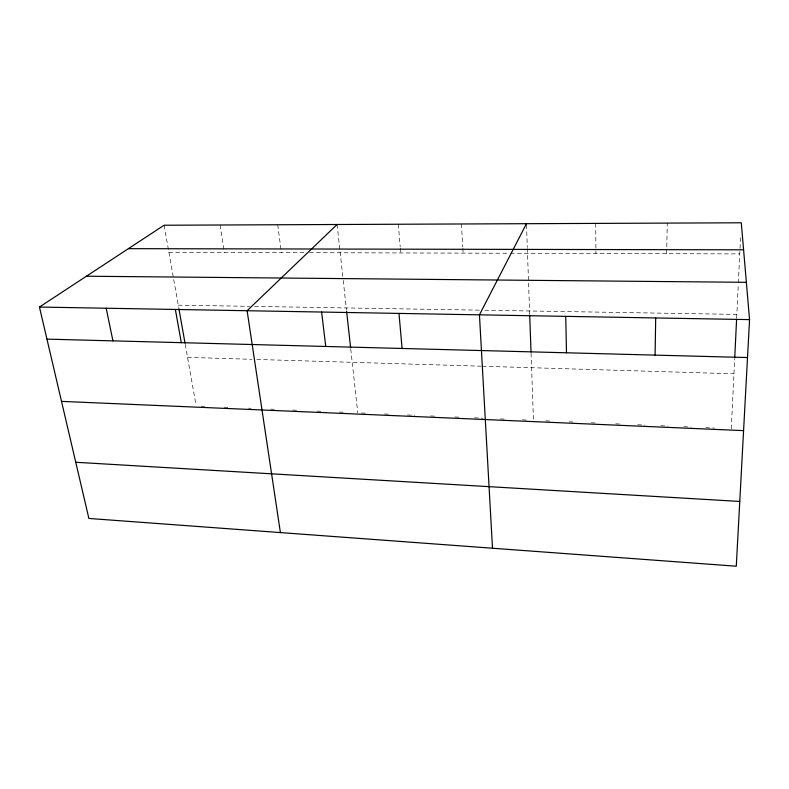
<?xml version="1.0" encoding="UTF-8"?>
<svg xmlns="http://www.w3.org/2000/svg" width="789" height="789" viewBox="0 0 789 789"><rect width="100%" height="100%" fill="white"/><g stroke="black" fill="none" stroke-linecap="round" stroke-linejoin="round"><path stroke-width="0.59" stroke-dasharray="3.94 2.96" d="M666.666 253.693L667.267 223.1M731.285 428.762L734.658 359.251M736.66 318.046L738.297 284.158M738.356 282.945L740.693 234.757M168.885 252.293L304.682 252.677M309.574 252.687L509.299 253.249M510.513 253.249L739.766 253.9M178.275 305.165L249.718 306.349M254.581 306.428L479.939 310.156M484.781 310.235L736.827 314.407M187.545 357.368L251.888 359.301M256.76 359.449L481.112 366.195M482.345 366.234L733.948 373.799M201.047 406.177L204.706 406.335M224.204 407.163L227.853 407.321M248.574 408.199L251.02 408.308M270.597 409.136L274.266 409.294M292.63 410.073L297.522 410.29M317.168 411.118L320.867 411.276M339.309 412.065L344.231 412.272M361.392 413.002L367.447 413.268M384.401 413.988L390.447 414.245M407.4 414.965L414.669 415.27M430.518 415.951L436.623 416.207M454.918 416.986L459.79 417.194M474.436 417.825L483.046 418.19M500.256 418.92L506.41 419.186M522.387 419.866L528.541 420.123M545.751 420.853L551.896 421.119M569.116 421.849L575.26 422.115M591.247 422.796L597.391 423.052M615.696 423.831L621.801 424.097M637.67 424.768L644.998 425.084M660.857 425.754L668.155 426.07M683.935 426.741L691.223 427.056M705.79 427.677L714.292 428.032M164.082 225.24L178.699 307.532M185.228 344.32L195.968 404.787M220.072 225.003L224.342 252.45M277.708 224.757L281.417 252.608M337.09 224.51L343.087 279.158M343.215 280.361L346.509 310.363M350.75 349.024L357.762 412.854M398.277 224.244L400.23 246.967M400.329 248.16L400.743 252.944M461.378 223.977L462.788 247.046M462.857 248.269L463.153 253.121M526.5 224.885L527.299 247.381M527.348 248.565L529.695 314.604M531.066 353.225L533.453 420.33M595.705 223.405L595.951 253.496"/><path stroke-width="1.18" d="M655.107 355.119L655.689 317.947M734.717 358.038L736.601 319.259M749.55 319.614L736.285 566.216L88.891 518.452L39.45 307.049L164.082 225.24L741.275 222.784L749.55 319.614L39.45 307.049M526.46 223.701L479.446 314.831L492.504 548.227M337.09 224.51L247.115 310.728L280.401 532.585M128.41 248.663L743.583 249.817M86.425 276.219L746.364 282.324M46.955 339.132L747.508 357.545M61.512 401.374L743.583 430.626M75.754 462.265L739.766 501.449M106.18 308.233L112.935 340.868M175.355 309.456L181.302 342.663M178.906 308.726L185.02 343.126M321.606 312.04L325.739 346.46M346.647 311.566L350.622 347.821M398.987 313.411L402.094 348.462M529.735 315.807L531.027 352.022M565.733 316.359L566.492 352.791"/></g></svg>
